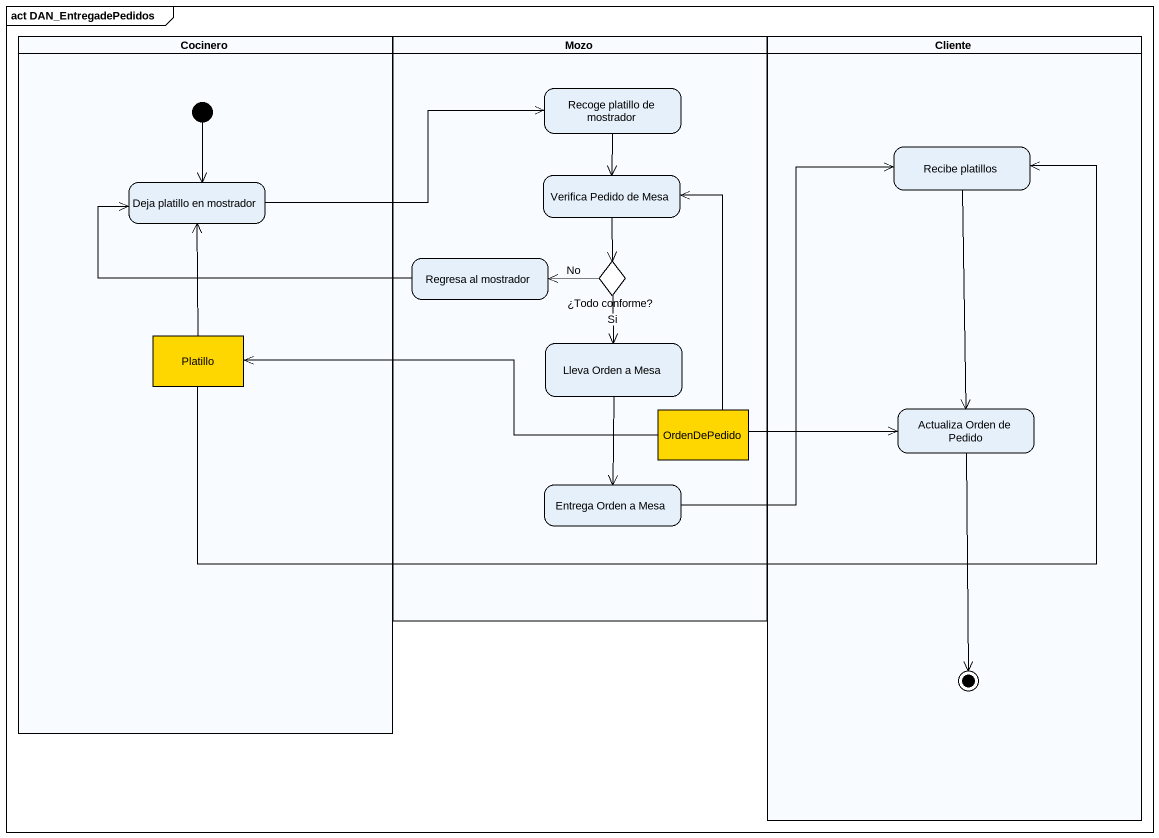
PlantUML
@startuml
mainframe act DAN_EntregadePedidos
hide empty description
state Cocinero <<partition>> {
  state "Deja platillo en mostrador" as Deja_platillo_en_mostrador
  state Platillo <<object>> #FFD700
  [*] --> Deja_platillo_en_mostrador
}
state Mozo <<partition>> {
  state "Recoge platillo de mostrador" as Recoge_platillo_de_mostrador
  state "Verifica Pedido de Mesa" as Verifica_Pedido_de_Mesa
  state "Regresa al mostrador" as Regresa_al_mostrador
  state "¿Todo conforme?" as Todo_conforme <<choice>>
  state "Lleva Orden a Mesa" as Lleva_Orden_a_Mesa
  state OrdenDePedido <<object>> #FFD700
  state "Entrega Orden a Mesa" as Entrega_Orden_a_Mesa
}
state Cliente <<partition>> {
  state "Recibe platillos" as Recibe_platillos
  state "Actualiza Orden de Pedido" as Actualiza_Orden_de_Pedido
  Actualiza_Orden_de_Pedido --> [*]
}
Recoge_platillo_de_mostrador --> Verifica_Pedido_de_Mesa
Recibe_platillos --> Actualiza_Orden_de_Pedido
Deja_platillo_en_mostrador -right-> Recoge_platillo_de_mostrador
Verifica_Pedido_de_Mesa --> Todo_conforme
Regresa_al_mostrador -left-> Deja_platillo_en_mostrador
Todo_conforme -left-> Regresa_al_mostrador : No
Todo_conforme --> Lleva_Orden_a_Mesa : Si
Platillo -right-> Recibe_platillos
Platillo -up-> Deja_platillo_en_mostrador
Lleva_Orden_a_Mesa --> Entrega_Orden_a_Mesa
OrdenDePedido -up-> Verifica_Pedido_de_Mesa
OrdenDePedido -left-> Platillo
OrdenDePedido -right-> Actualiza_Orden_de_Pedido
Entrega_Orden_a_Mesa -up-> Recibe_platillos
@enduml
